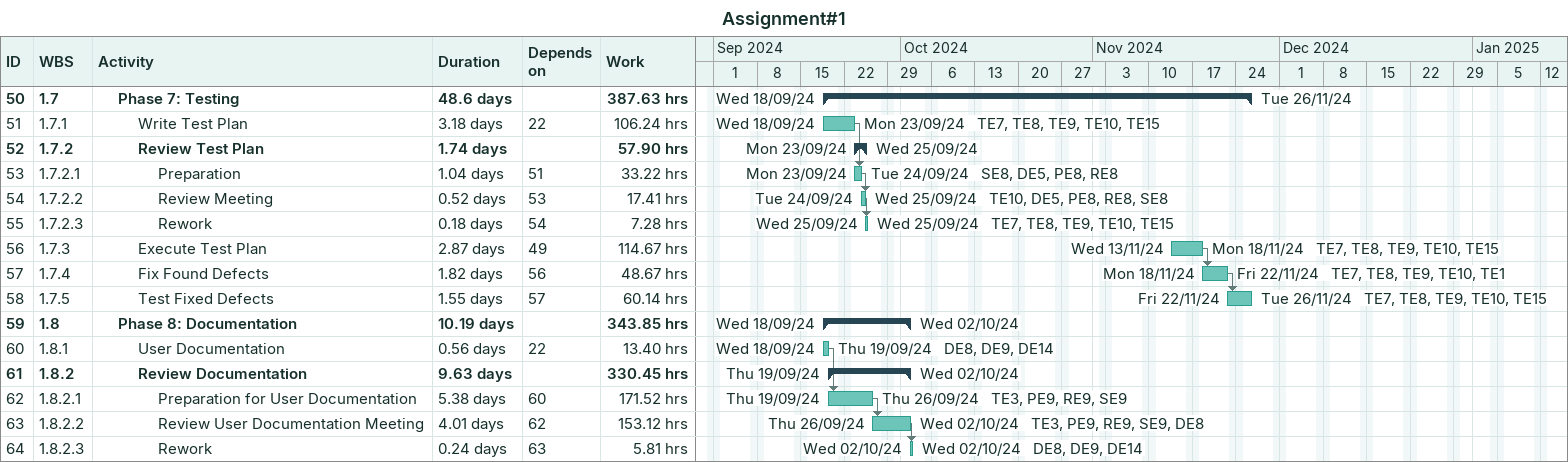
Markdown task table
Assignment#1

| ID | WBS | Task | Duration | Start | Finish | Predecessors | Resources | Work (h) |
|---|---|---|---|---|---|---|---|---|
| 50 | 1.7 | **Phase 7: Testing** | 48.6d | 2024-09-18 | 2024-11-26 |  |  | 387.63 |
| 51 | 1.7.1 | Write Test Plan | 3.18d | 2024-09-18 | 2024-09-23 | 22 | TE7, TE8, TE9, TE10, TE15 | 106.24 |
| 52 | 1.7.2 | **Review Test Plan** | 1.74d | 2024-09-23 | 2024-09-25 |  |  | 57.90 |
| 53 | 1.7.2.1 | Preparation | 1.04d | 2024-09-23 | 2024-09-24 | 51 | SE8, DE5, PE8, RE8 | 33.22 |
| 54 | 1.7.2.2 | Review Meeting | 0.52d | 2024-09-24 | 2024-09-25 | 53 | TE10, DE5, PE8, RE8, SE8 | 17.41 |
| 55 | 1.7.2.3 | Rework | 0.18d | 2024-09-25 | 2024-09-25 | 54 | TE7, TE8, TE9, TE10, TE15 | 7.28 |
| 56 | 1.7.3 | Execute Test Plan | 2.87d | 2024-11-13 | 2024-11-18 | 49 | TE7, TE8, TE9, TE10, TE15 | 114.67 |
| 57 | 1.7.4 | Fix Found Defects | 1.82d | 2024-11-18 | 2024-11-22 | 56 | TE7, TE8, TE9, TE10, TE1 | 48.67 |
| 58 | 1.7.5 | Test Fixed Defects | 1.55d | 2024-11-22 | 2024-11-26 | 57 | TE7, TE8, TE9, TE10, TE15 | 60.14 |
| 59 | 1.8 | **Phase 8: Documentation** | 10.19d | 2024-09-18 | 2024-10-02 |  |  | 343.85 |
| 60 | 1.8.1 | User Documentation | 0.56d | 2024-09-18 | 2024-09-19 | 22 | DE8, DE9, DE14 | 13.40 |
| 61 | 1.8.2 | **Review Documentation** | 9.63d | 2024-09-19 | 2024-10-02 |  |  | 330.45 |
| 62 | 1.8.2.1 | Preparation for User Documentation | 5.38d | 2024-09-19 | 2024-09-26 | 60 | TE3, PE9, RE9, SE9 | 171.52 |
| 63 | 1.8.2.2 | Review User Documentation Meeting | 4.01d | 2024-09-26 | 2024-10-02 | 62 | TE3, PE9, RE9, SE9, DE8 | 153.12 |
| 64 | 1.8.2.3 | Rework | 0.24d | 2024-10-02 | 2024-10-02 | 63 | DE8, DE9, DE14 | 5.81 |
